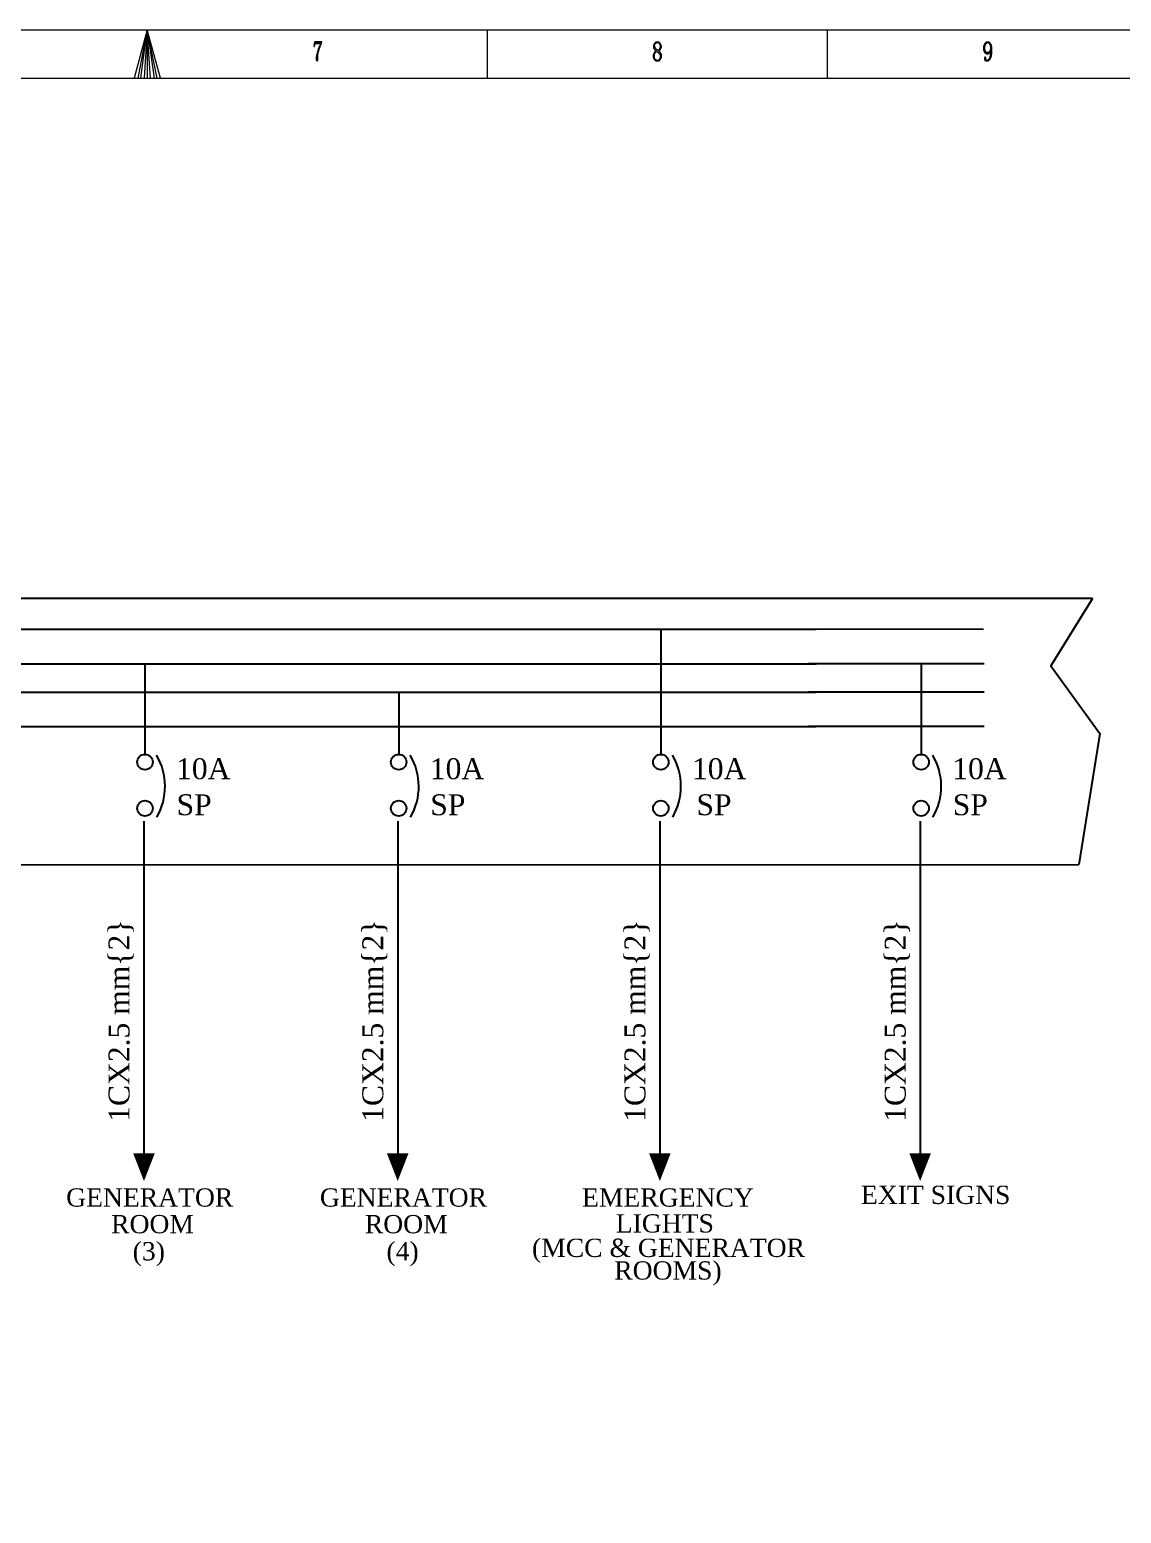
# Model space of a CAD drawing. Header units: inches. Extents: x -49881 to 95347, y -45374 to 27845.
# Drawn here: x 72755 to 84185, y 12089 to 27632 of the extents above; entities that cross this region are included whole.
import ezdxf

# ---------------------------------------------------------------- set-up
doc = ezdxf.new("R2010")
doc.units = ezdxf.units.IN
doc.header["$MEASUREMENT"] = 0
doc.layers.add('Layer 1', color=7, linetype='Continuous')
doc.styles.add('B', font='times.ttf')

# ---------------------------------------------------------------- blocks, each defined once
blk = doc.blocks.new('Template Zicom')
at = {"layer": 'Layer 1'}
for points in [[(592.71, 768.96), (590.75, 768.96), (590.63, 767.69), (590.75, 767.69), (590.75, 767.81), (590.75, 767.92), (590.86, 768.15), (590.86, 768.27), (590.98, 768.27), (590.98, 768.39), (591.09, 768.5), (592.36, 768.5), (592.6, 768.62), (592.71, 768.73)], [(592.6, 768.62), (592.36, 768.5), (592.36, 768.39), (592.25, 768.15), (592.25, 768.04), (592.13, 767.81), (592.02, 767.69), (592.02, 767.58), (591.9, 767.35), (591.9, 767.23), (591.79, 767.11), (591.79, 766.77), (591.67, 766.65), (591.67, 766.42), (591.56, 766.3), (591.56, 766.07), (591.44, 765.96), (591.44, 765.73), (591.32, 765.49), (591.32, 765.38), (591.32, 765.15), (591.32, 765.03), (591.21, 764.92), (591.21, 764.11), (591.32, 763.99), (591.44, 763.88), (591.56, 763.99), (591.67, 763.99), (591.67, 764.11), (591.67, 765.73), (591.79, 765.84), (591.79, 766.3), (591.9, 766.53), (591.9, 766.65), (592.02, 766.77), (592.02, 767.11), (592.13, 767.23), (592.13, 767.35), (592.25, 767.58), (592.25, 767.81), (592.36, 767.92), (592.36, 768.04), (592.48, 768.15), (592.48, 768.27), (592.6, 768.5)], [(682.57, 768.85), (682.11, 768.85), (681.99, 768.73), (681.88, 768.62), (681.76, 768.5), (681.65, 768.39), (681.65, 768.27), (681.53, 768.15), (681.53, 767.23), (681.65, 767.11), (681.65, 767), (681.76, 767), (681.76, 766.88), (681.88, 766.77), (681.99, 766.65), (681.99, 766.53), (682.11, 766.53), (681.99, 766.42), (682.34, 766.42), (682.46, 766.3), (682.57, 766.19), (682.69, 766.19), (682.8, 766.07), (682.8, 765.96), (682.92, 765.96), (683.04, 765.84), (683.04, 765.73), (683.15, 765.61), (683.27, 765.49), (683.27, 765.15), (683.38, 765.03), (683.38, 764.92), (683.27, 764.8), (683.27, 764.57), (683.15, 764.45), (683.15, 764.34), (683.04, 764.22), (683.04, 764.11), (682.92, 764.11), (682.8, 763.99), (681.99, 763.99), (682.11, 763.88), (683.04, 763.88), (683.04, 763.99), (683.15, 763.99), (683.27, 764.11), (683.38, 764.22), (683.38, 764.34), (683.5, 764.45), (683.5, 764.57), (683.61, 764.68), (683.61, 765.61), (683.5, 765.73), (683.5, 765.84), (683.38, 765.96), (683.38, 766.07), (683.27, 766.19), (683.15, 766.3), (683.04, 766.42), (682.92, 766.53), (683.04, 766.65), (682.69, 766.65), (682.57, 766.77), (682.46, 766.77), (682.34, 766.88), (682.23, 767), (682.11, 767.11), (682.11, 767.23), (681.99, 767.35), (681.88, 767.46), (681.88, 767.69), (681.76, 767.81), (681.76, 767.92), (681.88, 768.04), (681.88, 768.27), (681.99, 768.39), (681.99, 768.5), (682.11, 768.62), (682.23, 768.62), (682.34, 768.73), (683.15, 768.73), (683.04, 768.73), (682.92, 768.85)], [(683.15, 768.73), (682.57, 768.73), (682.69, 768.73), (682.8, 768.73), (682.92, 768.62), (683.04, 768.5), (683.15, 768.39), (683.15, 768.27), (683.27, 768.15), (683.27, 767.35), (683.15, 767.23), (683.15, 767), (683.04, 766.88), (682.92, 766.77), (682.92, 766.65), (682.8, 766.65), (683.15, 766.65), (683.27, 766.77), (683.27, 766.88), (683.38, 767), (683.38, 767.11), (683.5, 767.11), (683.5, 767.23), (683.61, 767.46), (683.61, 767.92), (683.5, 768.04), (683.5, 768.27), (683.38, 768.39), (683.27, 768.5), (683.27, 768.62), (683.15, 768.62)], [(770.93, 768.85), (770.58, 768.85), (770.47, 768.73), (770.35, 768.73), (770.35, 768.62), (770.24, 768.5), (770.12, 768.39), (770.12, 768.27), (770, 768.15), (770, 768.04), (769.89, 767.81), (769.89, 766.65), (770, 766.53), (770, 766.3), (770.12, 766.19), (770.12, 766.07), (770.24, 765.96), (770.93, 766.07), (770.7, 766.07), (770.58, 766.19), (770.47, 766.3), (770.47, 766.42), (770.35, 766.42), (770.35, 766.53), (770.24, 766.65), (770.24, 767.92), (770.35, 768.04), (770.35, 768.39), (770.47, 768.5), (770.58, 768.5), (770.58, 768.62), (770.7, 768.62), (770.81, 768.73), (771.51, 768.73), (771.39, 768.73), (771.28, 768.85)], [(771.51, 768.73), (770.93, 768.73), (771.05, 768.73), (771.16, 768.73), (771.28, 768.62), (771.39, 768.5), (771.51, 768.39), (771.51, 768.27), (771.62, 768.15), (771.62, 767.81), (771.74, 767.69), (771.74, 767), (771.62, 766.88), (771.62, 766.65), (771.51, 766.53), (771.74, 766.53), (771.74, 766.42), (771.74, 766.07), (771.62, 765.84), (771.62, 765.15), (771.51, 765.03), (771.51, 764.68), (771.39, 764.57), (771.39, 764.45), (771.28, 764.34), (771.28, 764.22), (771.16, 764.11), (771.05, 764.11), (770.93, 763.99), (770.35, 763.99), (770.47, 763.88), (771.16, 763.88), (771.16, 763.99), (771.28, 763.99), (771.39, 764.11), (771.51, 764.22), (771.62, 764.34), (771.74, 764.45), (771.74, 764.68), (771.86, 764.8), (771.86, 765.03), (771.97, 765.15), (771.97, 765.49), (772.09, 765.73), (772.09, 767.58), (771.97, 767.69), (771.97, 768.04), (771.86, 768.15), (771.86, 768.27), (771.74, 768.39), (771.74, 768.5), (771.62, 768.5), (771.51, 768.62)], [(681.99, 766.42), (681.88, 766.3), (681.88, 766.19), (681.76, 766.07), (681.65, 765.96), (681.65, 765.84), (681.53, 765.73), (681.53, 765.61), (681.42, 765.49), (681.42, 764.8), (681.53, 764.68), (681.53, 764.45), (681.65, 764.34), (681.76, 764.22), (681.76, 764.11), (681.88, 764.11), (681.99, 763.99), (682.57, 763.99), (682.46, 763.99), (682.34, 763.99), (682.23, 764.11), (682.11, 764.11), (681.99, 764.22), (681.99, 764.34), (681.88, 764.34), (681.88, 764.45), (681.76, 764.57), (681.76, 765.61), (681.88, 765.73), (681.88, 765.84), (681.99, 765.96), (681.99, 766.07), (682.11, 766.19), (682.23, 766.3), (682.23, 766.42)], [(770.24, 764.8), (770.12, 764.68), (770.12, 764.22), (770.24, 764.11), (770.24, 763.99), (770.35, 763.99), (770.81, 763.99), (770.7, 763.99), (770.58, 764.11), (770.58, 764.22), (770.47, 764.22), (770.47, 764.68), (770.35, 764.8)], [(771.51, 766.53), (771.51, 766.42), (771.39, 766.3), (771.28, 766.19), (771.16, 766.07), (770.93, 766.07), (770.24, 765.96), (770.35, 765.96), (770.47, 765.84), (770.58, 765.73), (771.16, 765.73), (771.16, 765.84), (771.28, 765.84), (771.39, 765.96), (771.51, 766.07), (771.51, 766.19), (771.62, 766.3), (771.62, 766.42), (771.74, 766.53)]]:
    blk.add_hatch(color=0, dxfattribs=at).paths.add_polyline_path(points)
at = {"layer": 'Layer 1', "color": 5, "lineweight": 5}
blk.add_lwpolyline([(0, 772.2), (1092.09, 772.2), (1092.09, 0), (0, 0), (0, 772.2)], dxfattribs=at)
at = {"layer": 'Layer 1', "color": 0, "lineweight": 5}
for points in [[(545.99, 772.2), (542.52, 759.25), (549.57, 759.25), (545.99, 772.2), (543.44, 759.25), (544.25, 759.25), (545.99, 772.2), (545.18, 759.25), (546.91, 759.25), (545.99, 772.2), (547.84, 759.25), (548.65, 759.25), (545.99, 772.2)], [(545.99, 772.2), (545.99, 759.25)], [(637.01, 772.2), (637.01, 759.25)], [(728.02, 772.2), (728.02, 759.25)], [(592.71, 768.96), (590.75, 768.96), (590.63, 767.69), (590.75, 767.69), (590.75, 767.81), (590.75, 767.92), (590.86, 768.15), (590.86, 768.27), (590.98, 768.27), (590.98, 768.39), (591.09, 768.5), (592.36, 768.5), (592.6, 768.62), (592.71, 768.73), (592.71, 768.96)], [(592.6, 768.62), (592.36, 768.5), (592.36, 768.39), (592.25, 768.15), (592.25, 768.04), (592.13, 767.81), (592.02, 767.69), (592.02, 767.58), (591.9, 767.35), (591.9, 767.23), (591.79, 767.11), (591.79, 766.77), (591.67, 766.65), (591.67, 766.42), (591.56, 766.3), (591.56, 766.07), (591.44, 765.96), (591.44, 765.73), (591.32, 765.49), (591.32, 765.38), (591.32, 765.15), (591.32, 765.03), (591.21, 764.92), (591.21, 764.11), (591.32, 763.99), (591.44, 763.88), (591.56, 763.99), (591.67, 763.99), (591.67, 764.11), (591.67, 765.73), (591.79, 765.84), (591.79, 766.3), (591.9, 766.53), (591.9, 766.65), (592.02, 766.77), (592.02, 767.11), (592.13, 767.23), (592.13, 767.35), (592.25, 767.58), (592.25, 767.81), (592.36, 767.92), (592.36, 768.04), (592.48, 768.15), (592.48, 768.27), (592.6, 768.5), (592.6, 768.62)], [(682.57, 768.85), (682.11, 768.85), (681.99, 768.73), (681.88, 768.62), (681.76, 768.5), (681.65, 768.39), (681.65, 768.27), (681.53, 768.15), (681.53, 767.23), (681.65, 767.11), (681.65, 767), (681.76, 767), (681.76, 766.88), (681.88, 766.77), (681.99, 766.65), (681.99, 766.53), (682.11, 766.53), (681.99, 766.42), (682.34, 766.42), (682.46, 766.3), (682.57, 766.19), (682.69, 766.19), (682.8, 766.07), (682.8, 765.96), (682.92, 765.96), (683.04, 765.84), (683.04, 765.73), (683.15, 765.61), (683.27, 765.49), (683.27, 765.15), (683.38, 765.03), (683.38, 764.92), (683.27, 764.8), (683.27, 764.57), (683.15, 764.45), (683.15, 764.34), (683.04, 764.22), (683.04, 764.11), (682.92, 764.11), (682.8, 763.99), (681.99, 763.99), (682.11, 763.88), (683.04, 763.88), (683.04, 763.99), (683.15, 763.99), (683.27, 764.11), (683.38, 764.22), (683.38, 764.34), (683.5, 764.45), (683.5, 764.57), (683.61, 764.68), (683.61, 765.61), (683.5, 765.73), (683.5, 765.84), (683.38, 765.96), (683.38, 766.07), (683.27, 766.19), (683.15, 766.3), (683.04, 766.42), (682.92, 766.53), (683.04, 766.65), (682.69, 766.65), (682.57, 766.77), (682.46, 766.77), (682.34, 766.88), (682.23, 767), (682.11, 767.11), (682.11, 767.23), (681.99, 767.35), (681.88, 767.46), (681.88, 767.69), (681.76, 767.81), (681.76, 767.92), (681.88, 768.04), (681.88, 768.27), (681.99, 768.39), (681.99, 768.5), (682.11, 768.62), (682.23, 768.62), (682.34, 768.73), (683.15, 768.73), (683.04, 768.73), (682.92, 768.85), (682.57, 768.85)], [(683.15, 768.73), (682.57, 768.73), (682.69, 768.73), (682.8, 768.73), (682.92, 768.62), (683.04, 768.5), (683.15, 768.39), (683.15, 768.27), (683.27, 768.15), (683.27, 767.35), (683.15, 767.23), (683.15, 767), (683.04, 766.88), (682.92, 766.77), (682.92, 766.65), (682.8, 766.65), (683.15, 766.65), (683.27, 766.77), (683.27, 766.88), (683.38, 767), (683.38, 767.11), (683.5, 767.11), (683.5, 767.23), (683.61, 767.46), (683.61, 767.92), (683.5, 768.04), (683.5, 768.27), (683.38, 768.39), (683.27, 768.5), (683.27, 768.62), (683.15, 768.62), (683.15, 768.73)], [(770.93, 768.85), (770.58, 768.85), (770.47, 768.73), (770.35, 768.73), (770.35, 768.62), (770.24, 768.5), (770.12, 768.39), (770.12, 768.27), (770, 768.15), (770, 768.04), (769.89, 767.81), (769.89, 766.65), (770, 766.53), (770, 766.3), (770.12, 766.19), (770.12, 766.07), (770.24, 765.96), (770.93, 766.07), (770.7, 766.07), (770.58, 766.19), (770.47, 766.3), (770.47, 766.42), (770.35, 766.42), (770.35, 766.53), (770.24, 766.65), (770.24, 767.92), (770.35, 768.04), (770.35, 768.39), (770.47, 768.5), (770.58, 768.5), (770.58, 768.62), (770.7, 768.62), (770.81, 768.73), (771.51, 768.73), (771.39, 768.73), (771.28, 768.85), (770.93, 768.85)], [(771.51, 768.73), (770.93, 768.73), (771.05, 768.73), (771.16, 768.73), (771.28, 768.62), (771.39, 768.5), (771.51, 768.39), (771.51, 768.27), (771.62, 768.15), (771.62, 767.81), (771.74, 767.69), (771.74, 767), (771.62, 766.88), (771.62, 766.65), (771.51, 766.53), (771.74, 766.53), (771.74, 766.42), (771.74, 766.07), (771.62, 765.84), (771.62, 765.15), (771.51, 765.03), (771.51, 764.68), (771.39, 764.57), (771.39, 764.45), (771.28, 764.34), (771.28, 764.22), (771.16, 764.11), (771.05, 764.11), (770.93, 763.99), (770.35, 763.99), (770.47, 763.88), (771.16, 763.88), (771.16, 763.99), (771.28, 763.99), (771.39, 764.11), (771.51, 764.22), (771.62, 764.34), (771.74, 764.45), (771.74, 764.68), (771.86, 764.8), (771.86, 765.03), (771.97, 765.15), (771.97, 765.49), (772.09, 765.73), (772.09, 767.58), (771.97, 767.69), (771.97, 768.04), (771.86, 768.15), (771.86, 768.27), (771.74, 768.39), (771.74, 768.5), (771.62, 768.5), (771.51, 768.62), (771.51, 768.73)], [(681.99, 766.42), (681.88, 766.3), (681.88, 766.19), (681.76, 766.07), (681.65, 765.96), (681.65, 765.84), (681.53, 765.73), (681.53, 765.61), (681.42, 765.49), (681.42, 764.8), (681.53, 764.68), (681.53, 764.45), (681.65, 764.34), (681.76, 764.22), (681.76, 764.11), (681.88, 764.11), (681.99, 763.99), (682.57, 763.99), (682.46, 763.99), (682.34, 763.99), (682.23, 764.11), (682.11, 764.11), (681.99, 764.22), (681.99, 764.34), (681.88, 764.34), (681.88, 764.45), (681.76, 764.57), (681.76, 765.61), (681.88, 765.73), (681.88, 765.84), (681.99, 765.96), (681.99, 766.07), (682.11, 766.19), (682.23, 766.3), (682.23, 766.42), (681.99, 766.42)], [(770.24, 764.8), (770.12, 764.68), (770.12, 764.22), (770.24, 764.11), (770.24, 763.99), (770.35, 763.99), (770.81, 763.99), (770.7, 763.99), (770.58, 764.11), (770.58, 764.22), (770.47, 764.22), (770.47, 764.68), (770.35, 764.8), (770.24, 764.8)], [(771.51, 766.53), (771.51, 766.42), (771.39, 766.3), (771.28, 766.19), (771.16, 766.07), (770.93, 766.07), (770.24, 765.96), (770.35, 765.96), (770.47, 765.84), (770.58, 765.73), (771.16, 765.73), (771.16, 765.84), (771.28, 765.84), (771.39, 765.96), (771.51, 766.07), (771.51, 766.19), (771.62, 766.3), (771.62, 766.42), (771.74, 766.53), (771.51, 766.53)], [(12.95, 759.25), (1079.14, 759.25), (1079.14, 12.95), (12.95, 12.95), (12.95, 759.25)]]:
    blk.add_lwpolyline(points, dxfattribs=at)
at = {"layer": 'Layer 1', "lineweight": 0}
for points in [[(592.71, 768.96), (590.75, 768.96), (590.63, 767.69), (590.75, 767.69), (590.75, 767.81), (590.75, 767.92), (590.86, 768.15), (590.86, 768.27), (590.98, 768.27), (590.98, 768.39), (591.09, 768.5), (592.36, 768.5), (592.6, 768.62), (592.71, 768.73), (592.71, 768.96)], [(592.6, 768.62), (592.36, 768.5), (592.36, 768.39), (592.25, 768.15), (592.25, 768.04), (592.13, 767.81), (592.02, 767.69), (592.02, 767.58), (591.9, 767.35), (591.9, 767.23), (591.79, 767.11), (591.79, 766.77), (591.67, 766.65), (591.67, 766.42), (591.56, 766.3), (591.56, 766.07), (591.44, 765.96), (591.44, 765.73), (591.32, 765.49), (591.32, 765.38), (591.32, 765.15), (591.32, 765.03), (591.21, 764.92), (591.21, 764.11), (591.32, 763.99), (591.44, 763.88), (591.56, 763.99), (591.67, 763.99), (591.67, 764.11), (591.67, 765.73), (591.79, 765.84), (591.79, 766.3), (591.9, 766.53), (591.9, 766.65), (592.02, 766.77), (592.02, 767.11), (592.13, 767.23), (592.13, 767.35), (592.25, 767.58), (592.25, 767.81), (592.36, 767.92), (592.36, 768.04), (592.48, 768.15), (592.48, 768.27), (592.6, 768.5), (592.6, 768.62)], [(682.57, 768.85), (682.11, 768.85), (681.99, 768.73), (681.88, 768.62), (681.76, 768.5), (681.65, 768.39), (681.65, 768.27), (681.53, 768.15), (681.53, 767.23), (681.65, 767.11), (681.65, 767), (681.76, 767), (681.76, 766.88), (681.88, 766.77), (681.99, 766.65), (681.99, 766.53), (682.11, 766.53), (681.99, 766.42), (682.34, 766.42), (682.46, 766.3), (682.57, 766.19), (682.69, 766.19), (682.8, 766.07), (682.8, 765.96), (682.92, 765.96), (683.04, 765.84), (683.04, 765.73), (683.15, 765.61), (683.27, 765.49), (683.27, 765.15), (683.38, 765.03), (683.38, 764.92), (683.27, 764.8), (683.27, 764.57), (683.15, 764.45), (683.15, 764.34), (683.04, 764.22), (683.04, 764.11), (682.92, 764.11), (682.8, 763.99), (681.99, 763.99), (682.11, 763.88), (683.04, 763.88), (683.04, 763.99), (683.15, 763.99), (683.27, 764.11), (683.38, 764.22), (683.38, 764.34), (683.5, 764.45), (683.5, 764.57), (683.61, 764.68), (683.61, 765.61), (683.5, 765.73), (683.5, 765.84), (683.38, 765.96), (683.38, 766.07), (683.27, 766.19), (683.15, 766.3), (683.04, 766.42), (682.92, 766.53), (683.04, 766.65), (682.69, 766.65), (682.57, 766.77), (682.46, 766.77), (682.34, 766.88), (682.23, 767), (682.11, 767.11), (682.11, 767.23), (681.99, 767.35), (681.88, 767.46), (681.88, 767.69), (681.76, 767.81), (681.76, 767.92), (681.88, 768.04), (681.88, 768.27), (681.99, 768.39), (681.99, 768.5), (682.11, 768.62), (682.23, 768.62), (682.34, 768.73), (683.15, 768.73), (683.04, 768.73), (682.92, 768.85), (682.57, 768.85)], [(683.15, 768.73), (682.57, 768.73), (682.69, 768.73), (682.8, 768.73), (682.92, 768.62), (683.04, 768.5), (683.15, 768.39), (683.15, 768.27), (683.27, 768.15), (683.27, 767.35), (683.15, 767.23), (683.15, 767), (683.04, 766.88), (682.92, 766.77), (682.92, 766.65), (682.8, 766.65), (683.15, 766.65), (683.27, 766.77), (683.27, 766.88), (683.38, 767), (683.38, 767.11), (683.5, 767.11), (683.5, 767.23), (683.61, 767.46), (683.61, 767.92), (683.5, 768.04), (683.5, 768.27), (683.38, 768.39), (683.27, 768.5), (683.27, 768.62), (683.15, 768.62), (683.15, 768.73)], [(770.93, 768.85), (770.58, 768.85), (770.47, 768.73), (770.35, 768.73), (770.35, 768.62), (770.24, 768.5), (770.12, 768.39), (770.12, 768.27), (770, 768.15), (770, 768.04), (769.89, 767.81), (769.89, 766.65), (770, 766.53), (770, 766.3), (770.12, 766.19), (770.12, 766.07), (770.24, 765.96), (770.93, 766.07), (770.7, 766.07), (770.58, 766.19), (770.47, 766.3), (770.47, 766.42), (770.35, 766.42), (770.35, 766.53), (770.24, 766.65), (770.24, 767.92), (770.35, 768.04), (770.35, 768.39), (770.47, 768.5), (770.58, 768.5), (770.58, 768.62), (770.7, 768.62), (770.81, 768.73), (771.51, 768.73), (771.39, 768.73), (771.28, 768.85), (770.93, 768.85)], [(771.51, 768.73), (770.93, 768.73), (771.05, 768.73), (771.16, 768.73), (771.28, 768.62), (771.39, 768.5), (771.51, 768.39), (771.51, 768.27), (771.62, 768.15), (771.62, 767.81), (771.74, 767.69), (771.74, 767), (771.62, 766.88), (771.62, 766.65), (771.51, 766.53), (771.74, 766.53), (771.74, 766.42), (771.74, 766.07), (771.62, 765.84), (771.62, 765.15), (771.51, 765.03), (771.51, 764.68), (771.39, 764.57), (771.39, 764.45), (771.28, 764.34), (771.28, 764.22), (771.16, 764.11), (771.05, 764.11), (770.93, 763.99), (770.35, 763.99), (770.47, 763.88), (771.16, 763.88), (771.16, 763.99), (771.28, 763.99), (771.39, 764.11), (771.51, 764.22), (771.62, 764.34), (771.74, 764.45), (771.74, 764.68), (771.86, 764.8), (771.86, 765.03), (771.97, 765.15), (771.97, 765.49), (772.09, 765.73), (772.09, 767.58), (771.97, 767.69), (771.97, 768.04), (771.86, 768.15), (771.86, 768.27), (771.74, 768.39), (771.74, 768.5), (771.62, 768.5), (771.51, 768.62), (771.51, 768.73)], [(681.99, 766.42), (681.88, 766.3), (681.88, 766.19), (681.76, 766.07), (681.65, 765.96), (681.65, 765.84), (681.53, 765.73), (681.53, 765.61), (681.42, 765.49), (681.42, 764.8), (681.53, 764.68), (681.53, 764.45), (681.65, 764.34), (681.76, 764.22), (681.76, 764.11), (681.88, 764.11), (681.99, 763.99), (682.57, 763.99), (682.46, 763.99), (682.34, 763.99), (682.23, 764.11), (682.11, 764.11), (681.99, 764.22), (681.99, 764.34), (681.88, 764.34), (681.88, 764.45), (681.76, 764.57), (681.76, 765.61), (681.88, 765.73), (681.88, 765.84), (681.99, 765.96), (681.99, 766.07), (682.11, 766.19), (682.23, 766.3), (682.23, 766.42), (681.99, 766.42)], [(770.24, 764.8), (770.12, 764.68), (770.12, 764.22), (770.24, 764.11), (770.24, 763.99), (770.35, 763.99), (770.81, 763.99), (770.7, 763.99), (770.58, 764.11), (770.58, 764.22), (770.47, 764.22), (770.47, 764.68), (770.35, 764.8), (770.24, 764.8)], [(771.51, 766.53), (771.51, 766.42), (771.39, 766.3), (771.28, 766.19), (771.16, 766.07), (770.93, 766.07), (770.24, 765.96), (770.35, 765.96), (770.47, 765.84), (770.58, 765.73), (771.16, 765.73), (771.16, 765.84), (771.28, 765.84), (771.39, 765.96), (771.51, 766.07), (771.51, 766.19), (771.62, 766.3), (771.62, 766.42), (771.74, 766.53), (771.51, 766.53)]]:
    blk.add_lwpolyline(points, dxfattribs=at)

msp = doc.modelspace()

# ---------------------------------------------------------------- linework, layer by layer
at = {"ltscale": 0.01}
for p, q in [((83883.1, 21672.9), (70828.9, 21672.9)), ((54412.9, 18883.6), (83739, 18884.8))]:
    msp.add_line(p, q, dxfattribs=at)
for p, q in [((54860.2, 21350.2), (80990.8, 21350)), ((79363.4, 21349.9), (79363.4, 20040)), ((79363.4, 21349.9), (79363.4, 20040)), ((82740.9, 21349.9), (80909.7, 21350)), ((54860.2, 20989.5), (80990.8, 20989.3)), ((73961.6, 20989.3), (73961.6, 20040.1)), ((82748.9, 20989.3), (80909.7, 20989.3)), ((82088.6, 20989.3), (82088.6, 20040.1)), ((54860.2, 20693), (80990.8, 20692.8)), ((73961.6, 20692.8), (73961.6, 20040.1)), ((76618.4, 20692.8), (76618.4, 20040)), ((76618.4, 20692.8), (76618.4, 20040)), ((82748.9, 20692.8), (80909.7, 20692.8)), ((82088.6, 20692.8), (82088.6, 20040.1)), ((54860.2, 20332.4), (80990.8, 20332.2)), ((82748.9, 20332.1), (80909.7, 20332.2)), ((73951, 19340.1), (73951, 15817.2)), ((73951, 19340.1), (73951, 15817.2)), ((76607.8, 19340.1), (76607.8, 15817.1)), ((76607.8, 19340.1), (76607.8, 15817.1)), ((79352.8, 19340), (79352.8, 15817.1)), ((79352.8, 19340), (79352.8, 15817.1)), ((82078, 19340.1), (82078, 15817.2)), ((82078, 19340.1), (82078, 15817.2))]:
    msp.add_line(p, q)
msp.add_lwpolyline([(83883.1, 21672.9), (83446.6, 20968.1), (83958.7, 20258.6), (83739, 18884.7)])
for points in [[(73951, 15569.9, 0, 226.1, 0), (73951, 15860.6, 226.1, 226.1, 0)], [(73951, 15569.9, 0, 226.1, 0), (73951, 15860.6, 226.1, 226.1, 0)], [(76607.8, 15569.9, 0, 226.1, 0), (76607.8, 15860.5, 226.1, 226.1, 0)], [(76607.8, 15569.9, 0, 226.1, 0), (76607.8, 15860.5, 226.1, 226.1, 0)], [(79352.8, 15569.9, 0, 226.1, 0), (79352.8, 15860.5, 226.1, 226.1, 0)], [(79352.8, 15569.9, 0, 226.1, 0), (79352.8, 15860.5, 226.1, 226.1, 0)], [(82078, 15569.9, 0, 226.1, 0), (82078, 15860.6, 226.1, 226.1, 0)], [(82078, 15569.9, 0, 226.1, 0), (82078, 15860.6, 226.1, 226.1, 0)]]:
    msp.add_lwpolyline(points, format="xyseb")
for centre in [(73961.6, 19959.4), (73961.6, 19959.4), (76618.4, 19959.3), (76618.4, 19959.3), (79363.4, 19959.3), (79363.4, 19959.3), (82088.6, 19959.4), (82088.6, 19959.4), (73961.6, 19474.9), (73961.6, 19474.9), (76618.4, 19474.9), (76618.4, 19474.9), (79363.4, 19474.8), (79363.4, 19474.8), (82088.6, 19474.9), (82088.6, 19474.9)]:
    msp.add_circle(centre, 80.7)
for centre in [(73528, 19704.9), (73528, 19704.9), (76184.7, 19704.8), (76184.7, 19704.8), (78929.7, 19704.8), (78929.7, 19704.8), (81654.9, 19704.9), (81654.9, 19704.9)]:
    msp.add_arc(centre, 644.1, 329.91458, 30.57493)

# ---------------------------------------------------------------- block references
at = {"xscale": 39.116, "yscale": 39.116, "zscale": 39.116}
msp.add_blockref('Template Zicom', (52628.2, -2573.5), dxfattribs=at)

# ---------------------------------------------------------------- texts
at = {"style": 'B'}
for s, height, p in [('10A', 219.05, (74287.1, 19780.3)), ('10A', 219.05, (74287.1, 19780.3)), ('10A', 219.05, (76943.9, 19780.2)), ('10A', 219.05, (76943.9, 19780.2)), ('10A', 219.05, (79688.9, 19780.2)), ('10A', 219.05, (79688.9, 19780.2)), ('10A', 219.05, (82414.1, 19780.3)), ('10A', 219.05, (82414.1, 19780.3)), ('SP', 219.05, (74292.3, 19402.8)), ('SP', 219.05, (74292.3, 19402.8)), ('SP', 219.05, (76949, 19402.7)), ('SP', 219.05, (76949, 19402.7)), ('SP', 219.05, (79735.7, 19402.7)), ('SP', 219.05, (82419.2, 19402.8)), ('SP', 219.05, (82419.2, 19402.8)), ('GENERATOR', 191.36, (73136.1, 15302.4)), ('GENERATOR', 191.36, (75792.9, 15302.3)), ('EMERGENCY', 191.36, (78537.9, 15302.3)), ('EXIT SIGNS', 191.36, (81457.8, 15330.1)), ('ROOM ', 191.36, (73607.1, 15023.2)), ('ROOM ', 191.36, (76263.9, 15023.1)), ('LIGHTS', 191.36, (78891.3, 15030.7)), ('(3)', 191.36, (73833.5, 14739.5)), ('(4)', 191.36, (76490.3, 14739.4)), ('(MCC & GENERATOR', 191.362, (78014.4, 14774.8)), ('ROOMS)', 191.36, (78875.4, 14538))]:
    msp.add_text(s, height=height, dxfattribs=at).set_placement(p)
for p in [(73799.5, 16190.1), (73799.5, 16190.1), (76456.3, 16190), (76456.3, 16190), (79201.3, 16190), (79201.3, 16190), (81926.5, 16190.1), (81926.5, 16190.1)]:
    msp.add_text('1CX2.5 mm{2}', height=219.05, rotation=90, dxfattribs=at).set_placement(p)

doc.saveas('drawing.dxf')
